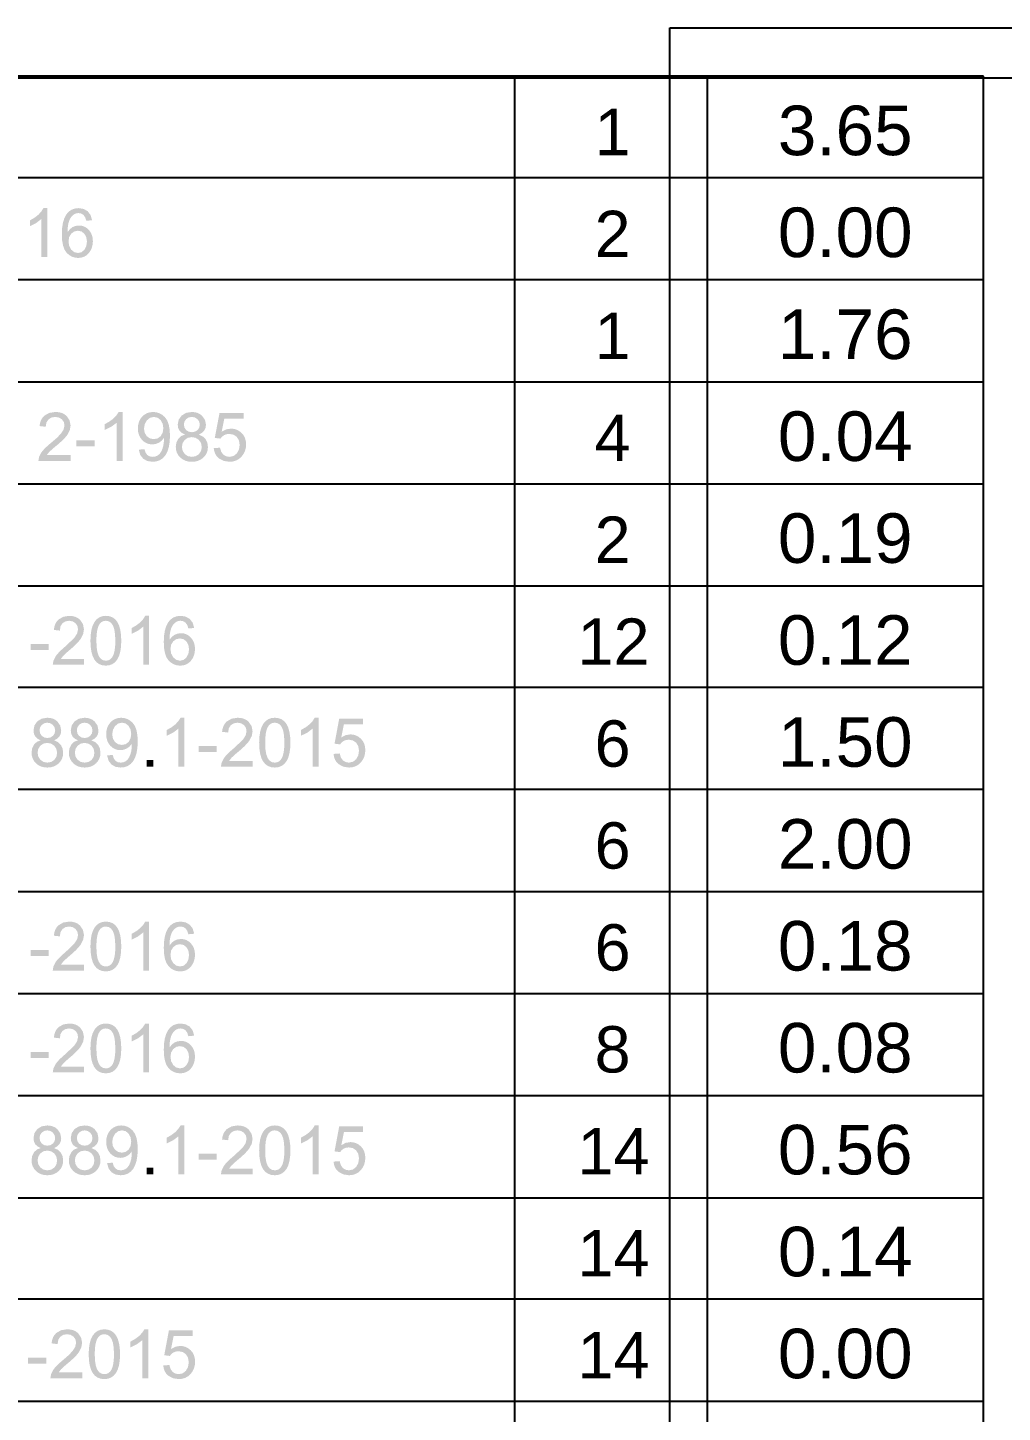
# Model space of a CAD drawing. Extents: x 3 to 592, y 5 to 207.
# Drawn here: x 439.3 to 474.7, y 156.4 to 206.7 of the extents above; entities that cross this region are included whole.
import ezdxf

# ---------------------------------------------------------------- set-up
doc = ezdxf.new("R2010")
doc.units = 0
doc.layers.get('0').update_dxf_attribs({"linetype": 'CONTINUOUS'})
picture_1 = doc.add_image_def('image5.jpg', size_in_pixel=(760, 1236))

msp = doc.modelspace()

# ---------------------------------------------------------------- hatches: boundary and pattern name
h = msp.add_hatch(color=7)
h.dxf.hatch_style = 2
h.paths.add_polyline_path([(440.031083, 198.334101), (439.82107, 198.334101), (439.82107, 199.7171), (439.637584, 199.574404), (439.401595, 199.455273), (439.401595, 199.665286), (439.56789, 199.76037), (439.705452, 199.866204), (439.814283, 199.982786), (439.894381, 200.110116), (440.031083, 200.110116)])
h = msp.add_hatch(color=7)
h.paths.add_polyline_path([(440.774208, 199.245811), (440.853876, 199.347906), (440.948943, 199.42096), (441.059307, 199.464867), (441.184863, 199.479526), (441.285537, 199.469501), (441.378409, 199.439425), (441.463528, 199.389299), (441.540948, 199.319123), (441.605018, 199.23334), (441.650847, 199.136395), (441.678382, 199.028288), (441.687572, 198.909018), (441.67839, 198.787673), (441.650916, 198.675785), (441.605251, 198.573302), (441.541499, 198.480173), (441.46234, 198.402848), (441.371243, 198.347743), (441.26826, 198.314757), (441.153444, 198.303784), (441.035208, 198.31548), (440.926068, 198.350637), (440.826022, 198.409359), (440.735072, 198.491748), (440.659193, 198.6043), (440.605123, 198.753438), (440.572756, 198.939163), (440.56199, 199.161475), (440.571722, 199.382952), (440.600988, 199.575231), (440.649892, 199.738261), (440.718535, 199.871991), (440.805774, 199.976171), (440.910427, 200.050585), (441.032547, 200.095234), (441.172185, 200.110116), (441.349194, 200.082418), (441.496851, 199.999322), (441.603511, 199.861656), (441.658908, 199.670247), (441.448895, 199.650954), (441.409509, 199.773625), (441.348367, 199.861312), (441.265418, 199.913961), (441.16061, 199.931523), (441.083207, 199.921187), (441.011437, 199.890182), (440.945352, 199.838505), (440.885002, 199.766158), (440.834445, 199.671676), (440.798461, 199.553527), (440.776947, 199.411606)])
h.paths.add_polyline_path([(441.149034, 198.482378), (441.279534, 198.512557), (441.382749, 198.603094), (441.449998, 198.736281), (441.472598, 198.894687), (441.449998, 199.051025), (441.382749, 199.178011), (441.277812, 199.262347), (441.141868, 199.290459), (441.012815, 199.264001), (440.903192, 199.184626), (440.828296, 199.062256), (440.803422, 198.906814), (440.827882, 198.743585), (440.901539, 198.606401), (441.012677, 198.513384)])
h = msp.add_hatch(color=7)
h.dxf.hatch_style = 2
h.paths.add_polyline_path([(440.88481, 190.940584), (439.710722, 190.940584), (439.736767, 191.090653), (439.814902, 191.243201), (439.878464, 191.32454), (439.96497, 191.415594), (440.074421, 191.516363), (440.206816, 191.626847), (440.372663, 191.76975), (440.519906, 191.920094), (440.623121, 192.074296), (440.65771, 192.229325), (440.633801, 192.35142), (440.562349, 192.450363), (440.454863, 192.516095), (440.322571, 192.538006), (440.188143, 192.515406), (440.07728, 192.448158), (440.002521, 192.336537), (439.976959, 192.180267), (439.753165, 192.205623), (439.771976, 192.322317), (439.807736, 192.424387), (439.860446, 192.511884), (439.930106, 192.584859), (440.107528, 192.683596), (440.327532, 192.7166), (440.450935, 192.707522), (440.559869, 192.680357), (440.654334, 192.635209), (440.734329, 192.572181), (440.843469, 192.413431), (440.879849, 192.224916), (440.848981, 192.053488), (440.756928, 191.880406), (440.680456, 191.785847), (440.573443, 191.676663), (440.43594, 191.552907), (440.268001, 191.414629), (440.10801, 191.271865), (440.013339, 191.150597), (440.88481, 191.150597)])
h = msp.add_hatch(color=7)
h.dxf.hatch_style = 2
h.paths.add_polyline_path([(442.764977, 190.940584), (442.547247, 190.940584), (442.547247, 192.323583), (442.356251, 192.180887), (442.110684, 192.061756), (442.110684, 192.271769), (442.28349, 192.366854), (442.426531, 192.472687), (442.539805, 192.589269), (442.623314, 192.7166), (442.764977, 192.7166)])
h = msp.add_hatch(color=7)
h.paths.add_polyline_path([(444.262574, 191.772368), (444.186438, 191.678455), (444.086737, 191.604799), (443.970017, 191.556705), (443.844202, 191.540858), (443.738791, 191.550797), (443.641699, 191.580683), (443.55298, 191.63062), (443.472683, 191.70071), (443.405805, 191.786691), (443.358099, 191.885023), (443.329513, 191.995653), (443.319996, 192.118531), (443.329712, 192.24401), (443.358857, 192.357552), (443.407433, 192.459208), (443.475439, 192.54903), (443.558836, 192.622187), (443.65355, 192.67457), (443.75953, 192.706075), (443.876724, 192.7166), (443.995786, 192.704611), (444.106581, 192.668644), (444.209107, 192.608699), (444.303364, 192.524777), (444.382223, 192.411399), (444.43855, 192.263087), (444.472346, 192.079843), (444.483612, 191.861665), (444.473294, 191.637484), (444.442408, 191.443637), (444.391059, 191.280072), (444.31935, 191.146739), (444.228287, 191.043282), (444.119603, 190.969385), (443.993246, 190.925047), (443.849163, 190.910267), (443.665608, 190.937552), (443.515127, 191.019408), (443.407364, 191.156729), (443.352518, 191.350688), (443.560326, 191.367225), (443.597232, 191.245363), (443.658374, 191.158383), (443.743803, 191.106233), (443.853573, 191.088861), (443.948141, 191.100239), (444.030926, 191.134405), (444.10193, 191.191413), (444.161151, 191.271313), (444.207539, 191.371152), (444.240801, 191.487941), (444.260835, 191.62168)])
h.paths.add_polyline_path([(443.896016, 191.730476), (444.039126, 191.758588), (444.149575, 191.842924), (444.219786, 191.970599), (444.243282, 192.128453), (444.219028, 192.288788), (444.146819, 192.420597), (444.037334, 192.508654), (443.900977, 192.538006), (443.761589, 192.506725), (443.645765, 192.413431), (443.567905, 192.275421), (443.542136, 192.111365), (443.567492, 191.958817), (443.644111, 191.83686), (443.758281, 191.757003)])
h = msp.add_hatch(color=7)
h.paths.add_polyline_path([(445.528662, 191.896943), (445.673761, 191.828635), (445.777467, 191.730407), (445.839728, 191.602309), (445.860493, 191.444395), (445.85027, 191.335039), (445.819635, 191.23514), (445.768639, 191.144646), (445.697334, 191.063505), (445.609777, 190.996309), (445.510747, 190.948439), (445.400143, 190.919793), (445.277859, 190.910267), (445.154464, 190.919888), (445.04311, 190.948783), (444.943848, 190.997006), (444.85673, 191.064608), (444.785512, 191.146549), (444.734705, 191.238516), (444.704259, 191.340405), (444.694122, 191.452112), (444.71686, 191.608795), (444.785072, 191.744807), (444.89187, 191.84568), (445.030914, 191.896943), (444.914522, 191.954467), (444.831512, 192.031922), (444.781782, 192.133664), (444.765229, 192.259642), (444.800093, 192.438925), (444.905237, 192.585962), (445.067364, 192.68394), (445.272898, 192.7166), (445.382986, 192.708133), (445.481809, 192.682769), (445.569469, 192.640558), (445.646071, 192.581552), (445.752731, 192.432173), (445.788284, 192.254681), (445.772058, 192.134904), (445.723379, 192.036056), (445.642247, 191.958188)])
h.paths.add_polyline_path([(445.277859, 191.982381), (445.390307, 192.001811), (445.482911, 192.060102), (445.544923, 192.14747), (445.565593, 192.254681), (445.544509, 192.36458), (445.481257, 192.455875), (445.387689, 192.517404), (445.275103, 192.538006), (445.161828, 192.517749), (445.070051, 192.456977), (445.009279, 192.368921), (444.989022, 192.266808), (445.009762, 192.149055), (445.072256, 192.059), (445.165342, 192.001467)])
h.paths.add_polyline_path([(445.277859, 191.088861), (445.418832, 191.11339), (445.534174, 191.187529), (445.611069, 191.301286), (445.6367, 191.444395), (445.610242, 191.588193), (445.530867, 191.703466), (445.413458, 191.779396), (445.272898, 191.80489), (445.129306, 191.778845), (445.01548, 191.70071), (444.941342, 191.585782), (444.916813, 191.449356), (444.942169, 191.308314), (445.018788, 191.19249), (445.134474, 191.11463)])
h = msp.add_hatch(color=7)
h.dxf.hatch_style = 2
h.paths.add_polyline_path([(446.358738, 192.002776), (446.523758, 192.085872), (446.694979, 192.11357), (446.801846, 192.103769), (446.901685, 192.074434), (446.994496, 192.025669), (447.080279, 191.957576), (447.151988, 191.87293), (447.203338, 191.775262), (447.234223, 191.664571), (447.244541, 191.540858), (447.234102, 191.414354), (447.202786, 191.297772), (447.150593, 191.191112), (447.077523, 191.094373), (446.987588, 191.013749), (446.884735, 190.956225), (446.768859, 190.921748), (446.639858, 190.910267), (446.433428, 190.941342), (446.256763, 191.034842), (446.184407, 191.104803), (446.129363, 191.189802), (446.091579, 191.289788), (446.071004, 191.404707), (446.298104, 191.421795), (446.34165, 191.275379), (446.416616, 191.171543), (446.517901, 191.109532), (446.639858, 191.088861), (446.789788, 191.119936), (446.9083, 191.213436), (446.98547, 191.352686), (447.011377, 191.520463), (446.984987, 191.686241), (446.906095, 191.813158), (446.785654, 191.893773), (446.635448, 191.920645), (446.536634, 191.910008), (446.450171, 191.878132), (446.376006, 191.825069), (446.314089, 191.750871), (446.108486, 191.775124), (446.281568, 192.684078), (447.160205, 192.684078), (447.160205, 192.474616), (446.454098, 192.474616)])
h = msp.add_hatch(color=7)
h.dxf.hatch_style = 2
h.paths.add_polyline_path([(441.756779, 191.471404), (441.090911, 191.471404), (441.090911, 191.689135), (441.756779, 191.689135)])
h = msp.add_hatch(color=7)
h.dxf.hatch_style = 2
h.paths.add_polyline_path([(441.369021, 183.547067), (440.231864, 183.547067), (440.257082, 183.697136), (440.332736, 183.849685), (440.394318, 183.931023), (440.47812, 184.022077), (440.584039, 184.122846), (440.711973, 184.233331), (441.015141, 184.526577), (441.1156, 184.68078), (441.149086, 184.835809), (441.126004, 184.957903), (441.057033, 185.056846), (440.952716, 185.122579), (440.824421, 185.144489), (440.693782, 185.12189), (440.586296, 185.054641), (440.514017, 184.94302), (440.489282, 184.786751), (440.272654, 184.812107), (440.290836, 184.928801), (440.325502, 185.03087), (440.376601, 185.118367), (440.444082, 185.191343), (440.615992, 185.290079), (440.82883, 185.323083), (440.948315, 185.314005), (441.053795, 185.286841), (441.145323, 185.241693), (441.222949, 185.178665), (441.328645, 185.019915), (441.36406, 184.831399), (441.334295, 184.659971), (441.244998, 184.48689), (441.170782, 184.39233), (441.067162, 184.283147), (440.934087, 184.15939), (440.771504, 184.021113), (440.616406, 183.878348), (440.524559, 183.757081), (441.369021, 183.757081)])
h = msp.add_hatch(color=7)
h.paths.add_polyline_path([(442.157822, 185.323083), (442.288845, 185.308951), (442.402441, 185.266558), (442.498595, 185.195911), (442.577296, 185.097016), (442.638531, 184.96988), (442.682286, 184.81451), (442.708548, 184.630911), (442.717305, 184.41909), (442.708227, 184.20515), (442.681063, 184.020561), (442.635915, 183.865325), (442.572887, 183.739442), (442.492685, 183.641859), (442.396773, 183.572286), (442.285152, 183.530617), (442.157822, 183.516751), (442.026822, 183.530835), (441.913289, 183.573095), (441.817222, 183.643545), (441.738622, 183.742198), (441.677489, 183.869066), (441.633823, 184.024162), (441.607623, 184.207499), (441.598889, 184.41909), (441.607898, 184.632807), (441.634994, 184.817481), (441.68028, 184.97301), (441.743859, 185.09929), (441.823966, 185.197044), (441.919628, 185.266997), (442.030896, 185.309044)])
h.paths.add_polyline_path([(442.157822, 183.695344), (442.237403, 183.705895), (442.30665, 183.737581), (442.365561, 183.790455), (442.414137, 183.864567), (442.452162, 183.962761), (442.479387, 184.087879), (442.49576, 184.239971), (442.501229, 184.41909), (442.491445, 184.657973), (442.462644, 184.840219), (442.414826, 184.974233), (442.347991, 185.068973), (442.261243, 185.125541), (442.155066, 185.144489), (442.075269, 185.133655), (442.006169, 185.101219), (441.947714, 185.047286), (441.899853, 184.971959), (441.862637, 184.872861), (441.836119, 184.747614), (441.820245, 184.596323), (441.814966, 184.41909), (441.824474, 184.182205), (441.853, 184.000718), (441.900818, 183.865946), (441.967652, 183.770861), (442.053229, 183.714086)])
h = msp.add_hatch(color=7)
h.dxf.hatch_style = 2
h.paths.add_polyline_path([(443.724387, 183.547067), (443.513271, 183.547067), (443.513271, 184.930067), (443.328408, 184.787371), (443.09104, 184.668239), (443.09104, 184.878252), (443.258472, 184.973337), (443.396965, 185.07917), (443.506519, 185.195752), (443.587134, 185.323083), (443.724387, 185.323083)])
h = msp.add_hatch(color=7)
h.paths.add_polyline_path([(444.471846, 184.458778), (444.552255, 184.560873), (444.647959, 184.633926), (444.75896, 184.677834), (444.885258, 184.692493), (444.986431, 184.682468), (445.079905, 184.652392), (445.165628, 184.602266), (445.243547, 184.532089), (445.308022, 184.446306), (445.354204, 184.349361), (445.381989, 184.241254), (445.391273, 184.121985), (445.382075, 184.00064), (445.35448, 183.888752), (445.308488, 183.786269), (445.244099, 183.69314), (445.164517, 183.615814), (445.072946, 183.56071), (444.969387, 183.527723), (444.853838, 183.516751), (444.734784, 183.528447), (444.624877, 183.563604), (444.524168, 183.622326), (444.43271, 183.704715), (444.356745, 183.817266), (444.302485, 183.966405), (444.269929, 184.15213), (444.259077, 184.374442), (444.268904, 184.595918), (444.29842, 184.788198), (444.347676, 184.951228), (444.416725, 185.084958), (444.504152, 185.189138), (444.609305, 185.263552), (444.732132, 185.3082), (444.87258, 185.323083), (445.050415, 185.295385), (445.198899, 185.212289), (445.306524, 185.074623), (445.362059, 184.883213), (445.150943, 184.863921), (445.111454, 184.986592), (445.050002, 185.074278), (444.966536, 185.126928), (444.861004, 185.144489), (444.782869, 185.134154), (444.710522, 185.103148), (444.643963, 185.051472), (444.583192, 184.979125), (444.532549, 184.884643), (444.496375, 184.766493), (444.474671, 184.624573)])
h.paths.add_polyline_path([(444.849429, 183.695344), (444.98048, 183.725523), (445.084246, 183.816061), (445.151977, 183.949248), (445.174646, 184.107653), (445.151977, 184.263992), (445.084246, 184.390978), (444.978757, 184.475314), (444.842263, 184.503426), (444.712383, 184.476968), (444.601933, 184.397593), (444.526554, 184.275223), (444.501612, 184.11978), (444.526141, 183.956552), (444.600279, 183.819368), (444.712038, 183.72635)])
h = msp.add_hatch(color=7)
h.dxf.hatch_style = 2
h.paths.add_polyline_path([(440.08094, 184.077888), (439.43657, 184.077888), (439.43657, 184.295618), (440.08094, 184.295618)])
h = msp.add_hatch(color=7)
h.paths.add_polyline_path([(440.283528, 180.806668), (440.426137, 180.73836), (440.528129, 180.640132), (440.5894, 180.512034), (440.609847, 180.35412), (440.599822, 180.244764), (440.569746, 180.144865), (440.51962, 180.054371), (440.449443, 179.97323), (440.363557, 179.906034), (440.266302, 179.858164), (440.157678, 179.829518), (440.037686, 179.819992), (439.916341, 179.829613), (439.806933, 179.858508), (439.709411, 179.906731), (439.623723, 179.974333), (439.553633, 180.056274), (439.503696, 180.148241), (439.47381, 180.25013), (439.463871, 180.361837), (439.486195, 180.51852), (439.553167, 180.654532), (439.65845, 180.755405), (439.795151, 180.806668), (439.680843, 180.864192), (439.599194, 180.941647), (439.550205, 181.043389), (439.533875, 181.169367), (439.568257, 181.34865), (439.671679, 181.495687), (439.830704, 181.593665), (440.032725, 181.626325), (440.140617, 181.617858), (440.237708, 181.592494), (440.323947, 181.550283), (440.399283, 181.491277), (440.503738, 181.341898), (440.53874, 181.164406), (440.522738, 181.044629), (440.474799, 180.945781), (440.395028, 180.867913)])
h.paths.add_polyline_path([(440.037686, 180.892106), (440.147998, 180.911536), (440.238879, 180.969827), (440.299651, 181.057195), (440.319908, 181.164406), (440.299237, 181.274305), (440.237226, 181.3656), (440.145379, 181.427129), (440.03493, 181.447731), (439.923308, 181.427474), (439.833185, 181.366702), (439.773654, 181.278646), (439.75381, 181.176533), (439.774136, 181.05878), (439.83539, 180.968725), (439.926822, 180.911192)])
h.paths.add_polyline_path([(440.037686, 179.998586), (440.175765, 180.023115), (440.28904, 180.097254), (440.364694, 180.211011), (440.389912, 180.35412), (440.363936, 180.497918), (440.286284, 180.613191), (440.170873, 180.689121), (440.032725, 180.714615), (439.891751, 180.68857), (439.779717, 180.610435), (439.706819, 180.495507), (439.682703, 180.359081), (439.707577, 180.218039), (439.782473, 180.102215), (439.89623, 180.024355)])
h = msp.add_hatch(color=7)
h.paths.add_polyline_path([(441.635703, 180.806668), (441.778313, 180.73836), (441.880305, 180.640132), (441.941576, 180.512034), (441.962023, 180.35412), (441.951998, 180.244764), (441.921922, 180.144865), (441.871796, 180.054371), (441.801619, 179.97323), (441.715733, 179.906034), (441.618478, 179.858164), (441.509854, 179.829518), (441.389861, 179.819992), (441.268516, 179.829613), (441.159109, 179.858508), (441.061587, 179.906731), (440.975899, 179.974333), (440.905808, 180.056274), (440.855872, 180.148241), (440.825985, 180.25013), (440.816046, 180.361837), (440.83837, 180.51852), (440.905343, 180.654532), (441.010625, 180.755405), (441.147327, 180.806668), (441.033018, 180.864192), (440.95137, 180.941647), (440.90238, 181.043389), (440.886051, 181.169367), (440.920433, 181.34865), (441.023854, 181.495687), (441.18288, 181.593665), (441.3849, 181.626325), (441.492792, 181.617858), (441.589884, 181.592494), (441.676123, 181.550283), (441.751459, 181.491277), (441.855914, 181.341898), (441.890916, 181.164406), (441.874914, 181.044629), (441.826975, 180.945781), (441.747204, 180.867913)])
h.paths.add_polyline_path([(441.389861, 180.892106), (441.500173, 180.911536), (441.591055, 180.969827), (441.651826, 181.057195), (441.672084, 181.164406), (441.651413, 181.274305), (441.589401, 181.3656), (441.497555, 181.427129), (441.387105, 181.447731), (441.275484, 181.427474), (441.18536, 181.366702), (441.125829, 181.278646), (441.105985, 181.176533), (441.126312, 181.05878), (441.187565, 180.968725), (441.278998, 180.911192)])
h.paths.add_polyline_path([(441.389861, 179.998586), (441.527941, 180.023115), (441.641216, 180.097254), (441.71687, 180.211011), (441.742088, 180.35412), (441.716112, 180.497918), (441.638459, 180.613191), (441.523049, 180.689121), (441.3849, 180.714615), (441.243927, 180.68857), (441.131893, 180.610435), (441.058994, 180.495507), (441.034879, 180.359081), (441.059752, 180.218039), (441.134649, 180.102215), (441.248406, 180.024355)])
h = msp.add_hatch(color=7)
h.paths.add_polyline_path([(443.09702, 180.682093), (443.022261, 180.58818), (442.923938, 180.514524), (442.809492, 180.46643), (442.686364, 180.450583), (442.582908, 180.460522), (442.487513, 180.490408), (442.40018, 180.540345), (442.320909, 180.610435), (442.255159, 180.696416), (442.208323, 180.794748), (442.180297, 180.905378), (442.170978, 181.028256), (442.180504, 181.153735), (442.20915, 181.267277), (442.257019, 181.368933), (442.324216, 181.458755), (442.406183, 181.531912), (442.499158, 181.584295), (442.603191, 181.6158), (442.718335, 181.626325), (442.835106, 181.614336), (442.94392, 181.578369), (443.044671, 181.518424), (443.137258, 181.434502), (443.21467, 181.321124), (443.269963, 181.172812), (443.30314, 180.989568), (443.314198, 180.77139), (443.304078, 180.547209), (443.273753, 180.353362), (443.223274, 180.189797), (443.152692, 180.056464), (443.063085, 179.953007), (442.956322, 179.87911), (442.832402, 179.834772), (442.691325, 179.819992), (442.51094, 179.847277), (442.362801, 179.929133), (442.25683, 180.066454), (442.202948, 180.260413), (442.406898, 180.27695), (442.443184, 180.155088), (442.503292, 180.068108), (442.587275, 180.015958), (442.695184, 179.998586), (442.788193, 180.009964), (442.869574, 180.04413), (442.939277, 180.101138), (442.99725, 180.181038), (443.042914, 180.280877), (443.07566, 180.397666), (443.095383, 180.531405)])
h.paths.add_polyline_path([(442.737076, 180.640201), (442.877774, 180.668313), (442.986225, 180.752649), (443.055196, 180.880324), (443.078278, 181.038178), (443.054438, 181.198513), (442.983469, 181.330322), (442.875982, 181.418379), (442.742037, 181.447731), (442.604853, 181.41645), (442.491234, 181.323156), (442.414615, 181.185146), (442.389259, 181.02109), (442.414202, 180.868542), (442.48958, 180.746585), (442.601546, 180.666728)])
h = msp.add_hatch(color=7)
h.dxf.hatch_style = 2
h.paths.add_polyline_path([(445.006221, 179.850309), (444.792349, 179.850309), (444.792349, 181.233308), (444.605074, 181.090612), (444.364055, 180.971481), (444.364055, 181.181494), (444.533846, 181.276579), (444.674389, 181.382412), (444.78558, 181.498994), (444.867314, 181.626325), (445.006221, 181.626325)])
h = msp.add_hatch(color=7)
h.dxf.hatch_style = 2
h.paths.add_polyline_path([(447.48464, 179.850309), (446.331498, 179.850309), (446.357129, 180.000378), (446.434024, 180.152926), (446.496458, 180.234265), (446.581267, 180.325319), (446.688504, 180.426088), (446.818221, 180.536572), (447.125799, 180.829819), (447.227498, 180.984021), (447.261398, 181.13905), (447.237902, 181.261145), (447.167691, 181.360088), (447.062202, 181.42582), (446.932322, 181.447731), (446.800031, 181.425131), (446.69089, 181.357883), (446.617647, 181.246262), (446.592774, 181.089992), (446.372839, 181.115348), (446.391218, 181.232042), (446.426445, 181.334112), (446.478414, 181.421609), (446.547023, 181.494584), (446.721207, 181.593321), (446.936732, 181.626325), (447.057853, 181.617247), (447.164866, 181.590082), (447.25772, 181.544934), (447.336363, 181.481906), (447.443781, 181.323156), (447.479679, 181.134641), (447.4495, 180.963213), (447.358963, 180.790131), (447.283714, 180.695572), (447.178647, 180.586388), (447.043711, 180.462632), (446.878855, 180.324354), (446.721689, 180.18159), (446.628603, 180.060322), (447.48464, 180.060322)])
h = msp.add_hatch(color=7)
h.paths.add_polyline_path([(448.284498, 181.626325), (448.417436, 181.612192), (448.532648, 181.569799), (448.630136, 181.499152), (448.709898, 181.400258), (448.771936, 181.273122), (448.816249, 181.117751), (448.842836, 180.934152), (448.851699, 180.722332), (448.842509, 180.508391), (448.814974, 180.323803), (448.769145, 180.168567), (448.705075, 180.042683), (448.623625, 179.945101), (448.526413, 179.875527), (448.413388, 179.833859), (448.284498, 179.819992), (448.151584, 179.834076), (448.036434, 179.876337), (447.939035, 179.946787), (447.859373, 180.045439), (447.797437, 180.172307), (447.753213, 180.327403), (447.726688, 180.51074), (447.717849, 180.722332), (447.726961, 180.936048), (447.754367, 181.120723), (447.800169, 181.276251), (447.864472, 181.402531), (447.945914, 181.500286), (448.043066, 181.570239), (448.155927, 181.612286)])
h.paths.add_polyline_path([(448.284498, 179.998586), (448.365217, 180.009137), (448.435393, 180.040823), (448.495028, 180.093697), (448.54412, 180.167809), (448.58255, 180.266003), (448.610128, 180.39112), (448.626751, 180.543213), (448.632315, 180.722332), (448.622531, 180.961215), (448.59373, 181.14346), (448.545292, 181.277474), (448.477423, 181.372215), (448.389505, 181.428783), (448.281742, 181.447731), (448.201041, 181.436896), (448.130985, 181.404461), (448.071677, 181.350528), (448.023222, 181.275201), (447.985283, 181.176102), (447.958248, 181.050856), (447.942064, 180.899565), (447.936681, 180.722332), (447.946327, 180.485447), (447.975818, 180.303959), (448.024256, 180.169187), (448.092124, 180.074103), (448.178596, 180.017327)])
h = msp.add_hatch(color=7)
h.dxf.hatch_style = 2
h.paths.add_polyline_path([(449.872594, 179.850309), (449.658722, 179.850309), (449.658722, 181.233308), (449.471447, 181.090612), (449.230428, 180.971481), (449.230428, 181.181494), (449.40022, 181.276579), (449.540762, 181.382412), (449.651953, 181.498994), (449.733688, 181.626325), (449.872594, 181.626325)])
h = msp.add_hatch(color=7)
h.dxf.hatch_style = 2
h.paths.add_polyline_path([(450.697808, 180.912501), (450.859796, 180.995597), (451.027986, 181.023295), (451.132889, 181.013494), (451.230971, 180.984159), (451.322231, 180.935394), (451.406671, 180.867301), (451.477252, 180.782655), (451.527731, 180.684987), (451.558057, 180.574296), (451.568177, 180.450583), (451.557859, 180.324079), (451.526973, 180.207497), (451.475624, 180.100837), (451.403914, 180.004098), (451.31566, 179.923474), (451.214641, 179.86595), (451.10091, 179.831473), (450.974518, 179.819992), (450.771602, 179.851067), (450.598038, 179.944567), (450.526733, 180.014528), (450.47243, 180.099527), (450.435179, 180.199513), (450.415034, 180.314432), (450.638276, 180.33152), (450.680927, 180.185104), (450.754583, 180.081268), (450.854215, 180.019257), (450.974518, 179.998586), (451.121554, 180.029661), (451.237999, 180.123161), (451.313653, 180.262411), (451.338871, 180.430188), (451.312895, 180.595966), (451.235243, 180.722883), (451.117351, 180.803498), (450.970108, 180.83037), (450.872844, 180.819733), (450.787725, 180.787857), (450.714697, 180.734794), (450.653711, 180.660596), (450.451966, 180.684849), (450.62174, 181.593803), (451.484943, 181.593803), (451.484943, 181.384341), (450.792066, 181.384341)])
h = msp.add_hatch(color=7)
h.dxf.hatch_style = 2
h.paths.add_polyline_path([(446.1787, 180.381129), (445.524959, 180.381129), (445.524959, 180.59886), (446.1787, 180.59886)])
h = msp.add_hatch(color=7)
h.dxf.hatch_style = 2
h.paths.add_polyline_path([(443.878136, 179.850309), (443.634499, 179.850309), (443.634499, 180.097254), (443.878136, 180.097254)])
h = msp.add_hatch(color=7)
h.dxf.hatch_style = 2
h.paths.add_polyline_path([(441.369021, 172.456792), (440.231864, 172.456792), (440.257082, 172.606861), (440.332736, 172.75941), (440.394318, 172.840748), (440.47812, 172.931802), (440.584039, 173.032571), (440.711973, 173.143056), (441.015141, 173.436302), (441.1156, 173.590505), (441.149086, 173.745534), (441.126004, 173.867628), (441.057033, 173.966571), (440.952716, 174.032304), (440.824421, 174.054214), (440.693782, 174.031615), (440.586296, 173.964366), (440.514017, 173.852745), (440.489282, 173.696476), (440.272654, 173.721832), (440.290836, 173.838526), (440.325502, 173.940595), (440.376601, 174.028092), (440.444082, 174.101068), (440.615992, 174.199804), (440.82883, 174.232808), (440.948315, 174.22373), (441.053795, 174.196566), (441.145323, 174.151418), (441.222949, 174.08839), (441.328645, 173.92964), (441.36406, 173.741124), (441.334295, 173.569696), (441.244998, 173.396615), (441.170782, 173.302055), (441.067162, 173.192872), (440.934087, 173.069115), (440.771504, 172.930838), (440.616406, 172.788073), (440.524559, 172.666806), (441.369021, 172.666806)])
h = msp.add_hatch(color=7)
h.paths.add_polyline_path([(442.157822, 174.232808), (442.288845, 174.218676), (442.402441, 174.176283), (442.498595, 174.105636), (442.577296, 174.006741), (442.638531, 173.879605), (442.682286, 173.724235), (442.708548, 173.540636), (442.717305, 173.328815), (442.708227, 173.114875), (442.681063, 172.930286), (442.635915, 172.77505), (442.572887, 172.649167), (442.492685, 172.551584), (442.396773, 172.482011), (442.285152, 172.440342), (442.157822, 172.426476), (442.026822, 172.44056), (441.913289, 172.48282), (441.817222, 172.55327), (441.738622, 172.651923), (441.677489, 172.778791), (441.633823, 172.933887), (441.607623, 173.117224), (441.598889, 173.328815), (441.607898, 173.542532), (441.634994, 173.727206), (441.68028, 173.882735), (441.743859, 174.009015), (441.823966, 174.106769), (441.919628, 174.176722), (442.030896, 174.218769)])
h.paths.add_polyline_path([(442.157822, 172.605069), (442.237403, 172.61562), (442.30665, 172.647306), (442.365561, 172.70018), (442.414137, 172.774292), (442.452162, 172.872486), (442.479387, 172.997604), (442.49576, 173.149696), (442.501229, 173.328815), (442.491445, 173.567698), (442.462644, 173.749944), (442.414826, 173.883958), (442.347991, 173.978698), (442.261243, 174.035266), (442.155066, 174.054214), (442.075269, 174.04338), (442.006169, 174.010944), (441.947714, 173.957011), (441.899853, 173.881684), (441.862637, 173.782586), (441.836119, 173.657339), (441.820245, 173.506048), (441.814966, 173.328815), (441.824474, 173.09193), (441.853, 172.910443), (441.900818, 172.775671), (441.967652, 172.680586), (442.053229, 172.623811)])
h = msp.add_hatch(color=7)
h.dxf.hatch_style = 2
h.paths.add_polyline_path([(443.724387, 172.456792), (443.513271, 172.456792), (443.513271, 173.839792), (443.328408, 173.697096), (443.09104, 173.577964), (443.09104, 173.787977), (443.258472, 173.883062), (443.396965, 173.988895), (443.506519, 174.105477), (443.587134, 174.232808), (443.724387, 174.232808)])
h = msp.add_hatch(color=7)
h.paths.add_polyline_path([(444.471846, 173.368503), (444.552255, 173.470598), (444.647959, 173.543651), (444.75896, 173.587559), (444.885258, 173.602218), (444.986431, 173.592193), (445.079905, 173.562117), (445.165628, 173.511991), (445.243547, 173.441814), (445.308022, 173.356031), (445.354204, 173.259086), (445.381989, 173.150979), (445.391273, 173.03171), (445.382075, 172.910365), (445.35448, 172.798477), (445.308488, 172.695994), (445.244099, 172.602865), (445.164517, 172.525539), (445.072946, 172.470435), (444.969387, 172.437448), (444.853838, 172.426476), (444.734784, 172.438172), (444.624877, 172.473329), (444.524168, 172.532051), (444.43271, 172.61444), (444.356745, 172.726991), (444.302485, 172.87613), (444.269929, 173.061855), (444.259077, 173.284167), (444.268904, 173.505643), (444.29842, 173.697923), (444.347676, 173.860953), (444.416725, 173.994683), (444.504152, 174.098863), (444.609305, 174.173277), (444.732132, 174.217925), (444.87258, 174.232808), (445.050415, 174.20511), (445.198899, 174.122014), (445.306524, 173.984348), (445.362059, 173.792938), (445.150943, 173.773646), (445.111454, 173.896317), (445.050002, 173.984003), (444.966536, 174.036653), (444.861004, 174.054214), (444.782869, 174.043879), (444.710522, 174.012873), (444.643963, 173.961197), (444.583192, 173.88885), (444.532549, 173.794368), (444.496375, 173.676218), (444.474671, 173.534298)])
h.paths.add_polyline_path([(444.849429, 172.605069), (444.98048, 172.635248), (445.084246, 172.725786), (445.151977, 172.858973), (445.174646, 173.017378), (445.151977, 173.173717), (445.084246, 173.300703), (444.978757, 173.385039), (444.842263, 173.413151), (444.712383, 173.386693), (444.601933, 173.307318), (444.526554, 173.184948), (444.501612, 173.029505), (444.526141, 172.866277), (444.600279, 172.729093), (444.712038, 172.636075)])
h = msp.add_hatch(color=7)
h.dxf.hatch_style = 2
h.paths.add_polyline_path([(440.08094, 172.987613), (439.43657, 172.987613), (439.43657, 173.205343), (440.08094, 173.205343)])
h = msp.add_hatch(color=7)
h.dxf.hatch_style = 2
h.paths.add_polyline_path([(441.369021, 168.760034), (440.231864, 168.760034), (440.257082, 168.910103), (440.332736, 169.062651), (440.394318, 169.14399), (440.47812, 169.235044), (440.584039, 169.335813), (440.711973, 169.446297), (441.015141, 169.739544), (441.1156, 169.893746), (441.149086, 170.048775), (441.126004, 170.17087), (441.057033, 170.269813), (440.952716, 170.335545), (440.824421, 170.357456), (440.693782, 170.334856), (440.586296, 170.267608), (440.514017, 170.155987), (440.489282, 169.999717), (440.272654, 170.025073), (440.290836, 170.141767), (440.325502, 170.243837), (440.376601, 170.331334), (440.444082, 170.404309), (440.615992, 170.503046), (440.82883, 170.53605), (440.948315, 170.526972), (441.053795, 170.499807), (441.145323, 170.454659), (441.222949, 170.391631), (441.328645, 170.232881), (441.36406, 170.044366), (441.334295, 169.872938), (441.244998, 169.699856), (441.170782, 169.605297), (441.067162, 169.496113), (440.934087, 169.372357), (440.771504, 169.234079), (440.616406, 169.091315), (440.524559, 168.970047), (441.369021, 168.970047)])
h = msp.add_hatch(color=7)
h.paths.add_polyline_path([(442.157822, 170.53605), (442.288845, 170.521917), (442.402441, 170.479524), (442.498595, 170.408877), (442.577296, 170.309983), (442.638531, 170.182847), (442.682286, 170.027476), (442.708548, 169.843877), (442.717305, 169.632057), (442.708227, 169.418116), (442.681063, 169.233528), (442.635915, 169.078292), (442.572887, 168.952408), (442.492685, 168.854826), (442.396773, 168.785252), (442.285152, 168.743584), (442.157822, 168.729717), (442.026822, 168.743801), (441.913289, 168.786062), (441.817222, 168.856512), (441.738622, 168.955164), (441.677489, 169.082032), (441.633823, 169.237128), (441.607623, 169.420465), (441.598889, 169.632057), (441.607898, 169.845773), (441.634994, 170.030448), (441.68028, 170.185976), (441.743859, 170.312256), (441.823966, 170.410011), (441.919628, 170.479964), (442.030896, 170.522011)])
h.paths.add_polyline_path([(442.157822, 168.908311), (442.237403, 168.918862), (442.30665, 168.950548), (442.365561, 169.003422), (442.414137, 169.077534), (442.452162, 169.175728), (442.479387, 169.300845), (442.49576, 169.452938), (442.501229, 169.632057), (442.491445, 169.87094), (442.462644, 170.053185), (442.414826, 170.187199), (442.347991, 170.28194), (442.261243, 170.338508), (442.155066, 170.357456), (442.075269, 170.346621), (442.006169, 170.314186), (441.947714, 170.260253), (441.899853, 170.184926), (441.862637, 170.085827), (441.836119, 169.960581), (441.820245, 169.80929), (441.814966, 169.632057), (441.824474, 169.395172), (441.853, 169.213684), (441.900818, 169.078912), (441.967652, 168.983828), (442.053229, 168.927052)])
h = msp.add_hatch(color=7)
h.dxf.hatch_style = 2
h.paths.add_polyline_path([(443.724387, 168.760034), (443.513271, 168.760034), (443.513271, 170.143033), (443.328408, 170.000337), (443.09104, 169.881206), (443.09104, 170.091219), (443.258472, 170.186304), (443.396965, 170.292137), (443.506519, 170.408719), (443.587134, 170.53605), (443.724387, 170.53605)])
h = msp.add_hatch(color=7)
h.paths.add_polyline_path([(444.471846, 169.671744), (444.552255, 169.77384), (444.647959, 169.846893), (444.75896, 169.890801), (444.885258, 169.90546), (444.986431, 169.895434), (445.079905, 169.865359), (445.165628, 169.815232), (445.243547, 169.745056), (445.308022, 169.659273), (445.354204, 169.562328), (445.381989, 169.454221), (445.391273, 169.334952), (445.382075, 169.213607), (445.35448, 169.101719), (445.308488, 168.999236), (445.244099, 168.906106), (445.164517, 168.828781), (445.072946, 168.773677), (444.969387, 168.74069), (444.853838, 168.729717), (444.734784, 168.741413), (444.624877, 168.776571), (444.524168, 168.835292), (444.43271, 168.917682), (444.356745, 169.030233), (444.302485, 169.179371), (444.269929, 169.365096), (444.259077, 169.587408), (444.268904, 169.808885), (444.29842, 170.001164), (444.347676, 170.164195), (444.416725, 170.297925), (444.504152, 170.402104), (444.609305, 170.476519), (444.732132, 170.521167), (444.87258, 170.53605), (445.050415, 170.508351), (445.198899, 170.425256), (445.306524, 170.28759), (445.362059, 170.09618), (445.150943, 170.076887), (445.111454, 170.199559), (445.050002, 170.287245), (444.966536, 170.339895), (444.861004, 170.357456), (444.782869, 170.347121), (444.710522, 170.316115), (444.643963, 170.264438), (444.583192, 170.192091), (444.532549, 170.09761), (444.496375, 169.97946), (444.474671, 169.837539)])
h.paths.add_polyline_path([(444.849429, 168.908311), (444.98048, 168.93849), (445.084246, 169.029027), (445.151977, 169.162215), (445.174646, 169.32062), (445.151977, 169.476959), (445.084246, 169.603945), (444.978757, 169.688281), (444.842263, 169.716393), (444.712383, 169.689934), (444.601933, 169.610559), (444.526554, 169.48819), (444.501612, 169.332747), (444.526141, 169.169518), (444.600279, 169.032335), (444.712038, 168.939317)])
h = msp.add_hatch(color=7)
h.dxf.hatch_style = 2
h.paths.add_polyline_path([(440.08094, 169.290854), (439.43657, 169.290854), (439.43657, 169.508585), (440.08094, 169.508585)])
h = msp.add_hatch(color=7)
h.paths.add_polyline_path([(440.283528, 166.019634), (440.426137, 165.951327), (440.528129, 165.853098), (440.5894, 165.725001), (440.609847, 165.567087), (440.599822, 165.457731), (440.569746, 165.357831), (440.51962, 165.267337), (440.449443, 165.186197), (440.363557, 165.119), (440.266302, 165.071131), (440.157678, 165.042485), (440.037686, 165.032959), (439.916341, 165.042579), (439.806933, 165.071475), (439.709411, 165.119698), (439.623723, 165.187299), (439.553633, 165.269241), (439.503696, 165.361208), (439.47381, 165.463096), (439.463871, 165.574804), (439.486195, 165.731487), (439.553167, 165.867499), (439.65845, 165.968371), (439.795151, 166.019634), (439.680843, 166.077159), (439.599194, 166.154613), (439.550205, 166.256355), (439.533875, 166.382334), (439.568257, 166.561617), (439.671679, 166.708653), (439.830704, 166.806632), (440.032725, 166.839291), (440.140617, 166.830825), (440.237708, 166.805461), (440.323947, 166.76325), (440.399283, 166.704244), (440.503738, 166.554864), (440.53874, 166.377373), (440.522738, 166.257596), (440.474799, 166.158747), (440.395028, 166.08088)])
h.paths.add_polyline_path([(440.037686, 166.105073), (440.147998, 166.124503), (440.238879, 166.182794), (440.299651, 166.270162), (440.319908, 166.377373), (440.299237, 166.487272), (440.237226, 166.578567), (440.145379, 166.640096), (440.03493, 166.660698), (439.923308, 166.640441), (439.833185, 166.579669), (439.773654, 166.491612), (439.75381, 166.3895), (439.774136, 166.271746), (439.83539, 166.181692), (439.926822, 166.124159)])
h.paths.add_polyline_path([(440.037686, 165.211553), (440.175765, 165.236082), (440.28904, 165.31022), (440.364694, 165.423977), (440.389912, 165.567087), (440.363936, 165.710885), (440.286284, 165.826158), (440.170873, 165.902088), (440.032725, 165.927581), (439.891751, 165.901536), (439.779717, 165.823402), (439.706819, 165.708473), (439.682703, 165.572048), (439.707577, 165.431005), (439.782473, 165.315181), (439.89623, 165.237322)])
h = msp.add_hatch(color=7)
h.paths.add_polyline_path([(441.635703, 166.019634), (441.778313, 165.951327), (441.880305, 165.853098), (441.941576, 165.725001), (441.962023, 165.567087), (441.951998, 165.457731), (441.921922, 165.357831), (441.871796, 165.267337), (441.801619, 165.186197), (441.715733, 165.119), (441.618478, 165.071131), (441.509854, 165.042485), (441.389861, 165.032959), (441.268516, 165.042579), (441.159109, 165.071475), (441.061587, 165.119698), (440.975899, 165.187299), (440.905808, 165.269241), (440.855872, 165.361208), (440.825985, 165.463096), (440.816046, 165.574804), (440.83837, 165.731487), (440.905343, 165.867499), (441.010625, 165.968371), (441.147327, 166.019634), (441.033018, 166.077159), (440.95137, 166.154613), (440.90238, 166.256355), (440.886051, 166.382334), (440.920433, 166.561617), (441.023854, 166.708653), (441.18288, 166.806632), (441.3849, 166.839291), (441.492792, 166.830825), (441.589884, 166.805461), (441.676123, 166.76325), (441.751459, 166.704244), (441.855914, 166.554864), (441.890916, 166.377373), (441.874914, 166.257596), (441.826975, 166.158747), (441.747204, 166.08088)])
h.paths.add_polyline_path([(441.389861, 166.105073), (441.500173, 166.124503), (441.591055, 166.182794), (441.651826, 166.270162), (441.672084, 166.377373), (441.651413, 166.487272), (441.589401, 166.578567), (441.497555, 166.640096), (441.387105, 166.660698), (441.275484, 166.640441), (441.18536, 166.579669), (441.125829, 166.491612), (441.105985, 166.3895), (441.126312, 166.271746), (441.187565, 166.181692), (441.278998, 166.124159)])
h.paths.add_polyline_path([(441.389861, 165.211553), (441.527941, 165.236082), (441.641216, 165.31022), (441.71687, 165.423977), (441.742088, 165.567087), (441.716112, 165.710885), (441.638459, 165.826158), (441.523049, 165.902088), (441.3849, 165.927581), (441.243927, 165.901536), (441.131893, 165.823402), (441.058994, 165.708473), (441.034879, 165.572048), (441.059752, 165.431005), (441.134649, 165.315181), (441.248406, 165.237322)])
h = msp.add_hatch(color=7)
h.paths.add_polyline_path([(443.09702, 165.89506), (443.022261, 165.801146), (442.923938, 165.72749), (442.809492, 165.679397), (442.686364, 165.663549), (442.582908, 165.673488), (442.487513, 165.703375), (442.40018, 165.753311), (442.320909, 165.823402), (442.255159, 165.909383), (442.208323, 166.007714), (442.180297, 166.118345), (442.170978, 166.241223), (442.180504, 166.366702), (442.20915, 166.480244), (442.257019, 166.5819), (442.324216, 166.671722), (442.406183, 166.744879), (442.499158, 166.797261), (442.603191, 166.828767), (442.718335, 166.839291), (442.835106, 166.827303), (442.94392, 166.791336), (443.044671, 166.731391), (443.137258, 166.647469), (443.21467, 166.53409), (443.269963, 166.385779), (443.30314, 166.202534), (443.314198, 165.984357), (443.304078, 165.760176), (443.273753, 165.566329), (443.223274, 165.402764), (443.152692, 165.26943), (443.063085, 165.165974), (442.956322, 165.092077), (442.832402, 165.047738), (442.691325, 165.032959), (442.51094, 165.060244), (442.362801, 165.1421), (442.25683, 165.279421), (442.202948, 165.47338), (442.406898, 165.489916), (442.443184, 165.368055), (442.503292, 165.281075), (442.587275, 165.228925), (442.695184, 165.211553), (442.788193, 165.22293), (442.869574, 165.257097), (442.939277, 165.314105), (442.99725, 165.394005), (443.042914, 165.493844), (443.07566, 165.610633), (443.095383, 165.744371)])
h.paths.add_polyline_path([(442.737076, 165.853167), (442.877774, 165.881279), (442.986225, 165.965615), (443.055196, 166.09329), (443.078278, 166.251145), (443.054438, 166.41148), (442.983469, 166.543289), (442.875982, 166.631345), (442.742037, 166.660698), (442.604853, 166.629416), (442.491234, 166.536123), (442.414615, 166.398113), (442.389259, 166.234057), (442.414202, 166.081508), (442.48958, 165.959552), (442.601546, 165.879695)])
h = msp.add_hatch(color=7)
h.dxf.hatch_style = 2
h.paths.add_polyline_path([(445.006221, 165.063276), (444.792349, 165.063276), (444.792349, 166.446275), (444.605074, 166.303579), (444.364055, 166.184448), (444.364055, 166.394461), (444.533846, 166.489545), (444.674389, 166.595379), (444.78558, 166.711961), (444.867314, 166.839291), (445.006221, 166.839291)])
h = msp.add_hatch(color=7)
h.dxf.hatch_style = 2
h.paths.add_polyline_path([(447.48464, 165.063276), (446.331498, 165.063276), (446.357129, 165.213344), (446.434024, 165.365893), (446.496458, 165.447232), (446.581267, 165.538286), (446.688504, 165.639055), (446.818221, 165.749539), (447.125799, 166.042785), (447.227498, 166.196988), (447.261398, 166.352017), (447.237902, 166.474111), (447.167691, 166.573054), (447.062202, 166.638787), (446.932322, 166.660698), (446.800031, 166.638098), (446.69089, 166.57085), (446.617647, 166.459229), (446.592774, 166.302959), (446.372839, 166.328315), (446.391218, 166.445009), (446.426445, 166.547078), (446.478414, 166.634575), (446.547023, 166.707551), (446.721207, 166.806287), (446.936732, 166.839291), (447.057853, 166.830214), (447.164866, 166.803049), (447.25772, 166.757901), (447.336363, 166.694873), (447.443781, 166.536123), (447.479679, 166.347607), (447.4495, 166.176179), (447.358963, 166.003098), (447.283714, 165.908539), (447.178647, 165.799355), (447.043711, 165.675598), (446.878855, 165.537321), (446.721689, 165.394556), (446.628603, 165.273289), (447.48464, 165.273289)])
h = msp.add_hatch(color=7)
h.paths.add_polyline_path([(448.284498, 166.839291), (448.417436, 166.825159), (448.532648, 166.782766), (448.630136, 166.712119), (448.709898, 166.613224), (448.771936, 166.486088), (448.816249, 166.330718), (448.842836, 166.147119), (448.851699, 165.935298), (448.842509, 165.721358), (448.814974, 165.53677), (448.769145, 165.381534), (448.705075, 165.25565), (448.623625, 165.158068), (448.526413, 165.088494), (448.413388, 165.046826), (448.284498, 165.032959), (448.151584, 165.047043), (448.036434, 165.089304), (447.939035, 165.159754), (447.859373, 165.258406), (447.797437, 165.385274), (447.753213, 165.54037), (447.726688, 165.723707), (447.717849, 165.935298), (447.726961, 166.149015), (447.754367, 166.333689), (447.800169, 166.489218), (447.864472, 166.615498), (447.945914, 166.713253), (448.043066, 166.783205), (448.155927, 166.825253)])
h.paths.add_polyline_path([(448.284498, 165.211553), (448.365217, 165.222103), (448.435393, 165.25379), (448.495028, 165.306663), (448.54412, 165.380776), (448.58255, 165.47897), (448.610128, 165.604087), (448.626751, 165.756179), (448.632315, 165.935298), (448.622531, 166.174181), (448.59373, 166.356427), (448.545292, 166.490441), (448.477423, 166.585181), (448.389505, 166.64175), (448.281742, 166.660698), (448.201041, 166.649863), (448.130985, 166.617427), (448.071677, 166.563494), (448.023222, 166.488167), (447.985283, 166.389069), (447.958248, 166.263823), (447.942064, 166.112531), (447.936681, 165.935298), (447.946327, 165.698414), (447.975818, 165.516926), (448.024256, 165.382154), (448.092124, 165.287069), (448.178596, 165.230294)])
h = msp.add_hatch(color=7)
h.dxf.hatch_style = 2
h.paths.add_polyline_path([(449.872594, 165.063276), (449.658722, 165.063276), (449.658722, 166.446275), (449.471447, 166.303579), (449.230428, 166.184448), (449.230428, 166.394461), (449.40022, 166.489545), (449.540762, 166.595379), (449.651953, 166.711961), (449.733688, 166.839291), (449.872594, 166.839291)])
h = msp.add_hatch(color=7)
h.dxf.hatch_style = 2
h.paths.add_polyline_path([(450.697808, 166.125468), (450.859796, 166.208563), (451.027986, 166.236262), (451.132889, 166.226461), (451.230971, 166.197126), (451.322231, 166.14836), (451.406671, 166.080268), (451.477252, 165.995622), (451.527731, 165.897954), (451.558057, 165.787263), (451.568177, 165.663549), (451.557859, 165.537045), (451.526973, 165.420463), (451.475624, 165.313803), (451.403914, 165.217065), (451.31566, 165.136441), (451.214641, 165.078917), (451.10091, 165.04444), (450.974518, 165.032959), (450.771602, 165.064034), (450.598038, 165.157534), (450.526733, 165.227495), (450.47243, 165.312494), (450.435179, 165.412479), (450.415034, 165.527399), (450.638276, 165.544487), (450.680927, 165.39807), (450.754583, 165.294235), (450.854215, 165.232223), (450.974518, 165.211553), (451.121554, 165.242628), (451.237999, 165.336127), (451.313653, 165.475378), (451.338871, 165.643154), (451.312895, 165.808932), (451.235243, 165.93585), (451.117351, 166.016465), (450.970108, 166.043337), (450.872844, 166.0327), (450.787725, 166.000824), (450.714697, 165.947761), (450.653711, 165.873562), (450.451966, 165.897816), (450.62174, 166.80677), (451.484943, 166.80677), (451.484943, 166.597308), (450.792066, 166.597308)])
h = msp.add_hatch(color=7)
h.dxf.hatch_style = 2
h.paths.add_polyline_path([(446.1787, 165.594096), (445.524959, 165.594096), (445.524959, 165.811826), (446.1787, 165.811826)])
h = msp.add_hatch(color=7)
h.dxf.hatch_style = 2
h.paths.add_polyline_path([(443.878136, 165.063276), (443.634499, 165.063276), (443.634499, 165.31022), (443.878136, 165.31022)])
h = msp.add_hatch(color=7)
h.dxf.hatch_style = 2
h.paths.add_polyline_path([(441.302246, 157.669759), (440.146899, 157.669759), (440.172531, 157.819828), (440.249425, 157.972376), (440.311954, 158.053715), (440.397013, 158.144769), (440.504603, 158.245538), (440.634725, 158.356022), (440.797884, 158.498925), (440.942854, 158.649269), (441.044829, 158.803471), (441.079004, 158.9585), (441.055509, 159.080595), (440.985298, 159.179538), (440.879326, 159.24527), (440.749377, 159.267181), (440.616603, 159.244581), (440.507394, 159.177333), (440.433876, 159.065712), (440.408726, 158.909442), (440.18824, 158.934798), (440.206938, 159.051492), (440.242328, 159.153562), (440.294358, 159.241059), (440.362975, 159.314034), (440.537435, 159.412771), (440.753236, 159.445775), (440.874684, 159.436697), (440.981921, 159.409532), (441.074999, 159.364384), (441.153969, 159.301356), (441.261387, 159.142606), (441.297285, 158.954091), (441.267106, 158.782663), (441.176569, 158.609581), (441.101225, 158.515022), (440.995908, 158.405838), (440.860619, 158.282082), (440.695358, 158.143804), (440.537711, 158.00104), (440.444555, 157.879772), (441.302246, 157.879772)])
h = msp.add_hatch(color=7)
h.paths.add_polyline_path([(442.104296, 159.445775), (442.23744, 159.431642), (442.352851, 159.389249), (442.450525, 159.318602), (442.530455, 159.219708), (442.592633, 159.092572), (442.637054, 158.937201), (442.663712, 158.753602), (442.672599, 158.541782), (442.663401, 158.327841), (442.635806, 158.143253), (442.589814, 157.988017), (442.525425, 157.862133), (442.443965, 157.764551), (442.346693, 157.694977), (442.233505, 157.653309), (442.104296, 157.639442), (441.970995, 157.653526), (441.855509, 157.695787), (441.757825, 157.766237), (441.677931, 157.864889), (441.615814, 157.991757), (441.571461, 158.146853), (441.544858, 158.33019), (441.535993, 158.541782), (441.545192, 158.755498), (441.572787, 158.940173), (441.618779, 159.095701), (441.683168, 159.221981), (441.764627, 159.319736), (441.861899, 159.389689), (441.975088, 159.431736)])
h.paths.add_polyline_path([(442.104296, 157.818036), (442.185024, 157.828587), (442.25526, 157.860273), (442.315059, 157.913147), (442.36447, 157.987259), (442.4029, 158.085453), (442.430478, 158.21057), (442.447101, 158.362663), (442.452664, 158.541782), (442.442811, 158.780665), (442.413528, 158.96291), (442.36509, 159.096924), (442.297222, 159.191665), (442.209303, 159.248233), (442.10154, 159.267181), (442.020512, 159.256346), (441.950232, 159.223911), (441.8907, 159.169978), (441.841918, 159.094651), (441.803979, 158.995552), (441.776943, 158.870306), (441.76076, 158.719015), (441.755377, 158.541782), (441.765023, 158.304897), (441.794513, 158.123409), (441.842951, 157.988637), (441.91082, 157.893553), (441.99805, 157.836777)])
h = msp.add_hatch(color=7)
h.dxf.hatch_style = 2
h.paths.add_polyline_path([(443.695687, 157.669759), (443.481264, 157.669759), (443.481264, 159.052758), (443.293644, 158.910062), (443.051867, 158.790931), (443.051867, 159.000944), (443.221986, 159.096029), (443.362753, 159.201862), (443.474167, 159.318444), (443.556229, 159.445775), (443.695687, 159.445775)])
h = msp.add_hatch(color=7)
h.dxf.hatch_style = 2
h.paths.add_polyline_path([(444.522541, 158.731951), (444.684599, 158.815047), (444.85327, 158.842745), (444.95826, 158.832944), (445.056531, 158.803609), (445.147981, 158.754844), (445.232507, 158.686751), (445.303407, 158.602105), (445.35405, 158.504437), (445.384435, 158.393746), (445.394564, 158.270033), (445.384237, 158.143529), (445.353292, 158.026947), (445.301779, 157.920287), (445.229751, 157.823548), (445.141168, 157.742924), (445.039926, 157.6854), (444.925971, 157.650923), (444.799251, 157.639442), (444.595853, 157.670517), (444.42222, 157.764017), (444.350915, 157.833978), (444.296612, 157.918977), (444.259362, 158.018963), (444.239217, 158.133882), (444.462459, 158.15097), (444.505385, 158.004554), (444.579316, 157.900718), (444.678949, 157.838707), (444.799251, 157.818036), (444.94677, 157.849111), (445.063283, 157.942611), (445.139213, 158.081861), (445.164707, 158.249638), (445.138731, 158.415416), (445.061079, 158.542333), (444.94243, 158.622948), (444.794842, 158.64982), (444.697578, 158.639183), (444.612458, 158.607307), (444.539431, 158.554244), (444.478444, 158.480046), (444.276148, 158.504299), (444.445922, 159.413253), (445.31133, 159.413253), (445.31133, 159.203791), (444.616248, 159.203791)])
h = msp.add_hatch(color=7)
h.dxf.hatch_style = 2
h.paths.add_polyline_path([(439.993561, 158.200579), (439.338717, 158.200579), (439.338717, 158.41831), (439.993561, 158.41831)])

# ---------------------------------------------------------------- linework, layer by layer
at = {"color": 9}
msp.add_lwpolyline([(588.994237, 204.822778), (301.974237, 204.822778)], dxfattribs=at)
at = {"color": 7}
for points in [[(473.988681, 204.893333), (302.115348, 204.893333)], [(456.984793, 204.893333), (456.984793, 8.925278)], [(463.969793, 204.893333), (463.969793, 8.925278)], [(473.988681, 5.221111), (473.988681, 204.893333)], [(302.115348, 201.224444), (473.988681, 201.224444)], [(302.115348, 197.520278), (473.988681, 197.520278)], [(302.115348, 193.816111), (473.988681, 193.816111)], [(302.115348, 190.111944), (473.988681, 190.111944)], [(302.115348, 186.407778), (473.988681, 186.407778)], [(302.115348, 182.738889), (473.988681, 182.738889)], [(302.115348, 179.034722), (473.988681, 179.034722)], [(302.115348, 175.330556), (473.988681, 175.330556)], [(302.115348, 171.626389), (473.988681, 171.626389)], [(302.115348, 167.922222), (473.988681, 167.922222)], [(302.115348, 164.218056), (473.988681, 164.218056)], [(302.115348, 160.549167), (473.988681, 160.549167)], [(302.115348, 156.845), (473.988681, 156.845)]]:
    msp.add_lwpolyline(points, dxfattribs=at)

# ---------------------------------------------------------------- texts
at = {"color": 7, "attachment_point": 1}
for s, insert, char_height in [('{\\fArialUnicodeMS|b0|i0|c0;1}', (459.88353, 203.711886), 1.681031), ('{\\fArialUnicodeMS|b0|i0|c0;3.65}', (466.531273, 203.827953), 1.797098), ('{\\fArialUnicodeMS|b0|i0|c0;2}', (459.88353, 200.015135), 1.681031), ('{\\fArialUnicodeMS|b0|i0|c0;0.00}', (466.531273, 200.131202), 1.797098), ('{\\fArialUnicodeMS|b0|i0|c0;1.76}', (466.531273, 196.434442), 1.797098), ('{\\fArialUnicodeMS|b0|i0|c0;1}', (459.88353, 196.318375), 1.681031), ('{\\fArialUnicodeMS|b0|i0|c0;4}', (459.88353, 192.621615), 1.681031), ('{\\fArialUnicodeMS|b0|i0|c0;0.04}', (466.531273, 192.737682), 1.797098), ('{\\fArialUnicodeMS|b0|i0|c0;2}', (459.88353, 188.924856), 1.681031), ('{\\fArialUnicodeMS|b0|i0|c0;0.19}', (466.531273, 189.040923), 1.797098), ('{\\fArialUnicodeMS|b0|i0|c0;0.12}', (466.531273, 185.344163), 1.797098), ('{\\fArialUnicodeMS|b0|i0|c0;12}', (459.266169, 185.228096), 1.681031), ('{\\fArialUnicodeMS|b0|i0|c0;6}', (459.88353, 181.531336), 1.681031), ('{\\fArialUnicodeMS|b0|i0|c0;1.50}', (466.531273, 181.647403), 1.797098), ('{\\fArialUnicodeMS|b0|i0|c0;6}', (459.88353, 177.834585), 1.681031), ('{\\fArialUnicodeMS|b0|i0|c0;2.00}', (466.531273, 177.950652), 1.797098), ('{\\fArialUnicodeMS|b0|i0|c0;0.18}', (466.531273, 174.253892), 1.797098), ('{\\fArialUnicodeMS|b0|i0|c0;6}', (459.88353, 174.137825), 1.681031), ('{\\fArialUnicodeMS|b0|i0|c0;8}', (459.88353, 170.441066), 1.681031), ('{\\fArialUnicodeMS|b0|i0|c0;0.08}', (466.531273, 170.557133), 1.797098), ('{\\fArialUnicodeMS|b0|i0|c0;14}', (459.266169, 166.744306), 1.681031), ('{\\fArialUnicodeMS|b0|i0|c0;0.56}', (466.531273, 166.860373), 1.797098), ('{\\fArialUnicodeMS|b0|i0|c0;14}', (459.266169, 163.047546), 1.681031), ('{\\fArialUnicodeMS|b0|i0|c0;0.14}', (466.531273, 163.163613), 1.797098), ('{\\fArialUnicodeMS|b0|i0|c0;14}', (459.266169, 159.350787), 1.681031), ('{\\fArialUnicodeMS|b0|i0|c0;0.00}', (466.531273, 159.466854), 1.797098)]:
    msp.add_mtext(s, dxfattribs=dict(at, insert=insert, char_height=char_height))

# ---------------------------------------------------------------- pictures from other files: only their frames are drawn
image = msp.add_image(picture_1, insert=(462.612373, 26.904439), size_in_units=(110.2152, 179.750244))
image.dxf.flags = 7

doc.saveas('drawing.dxf')
